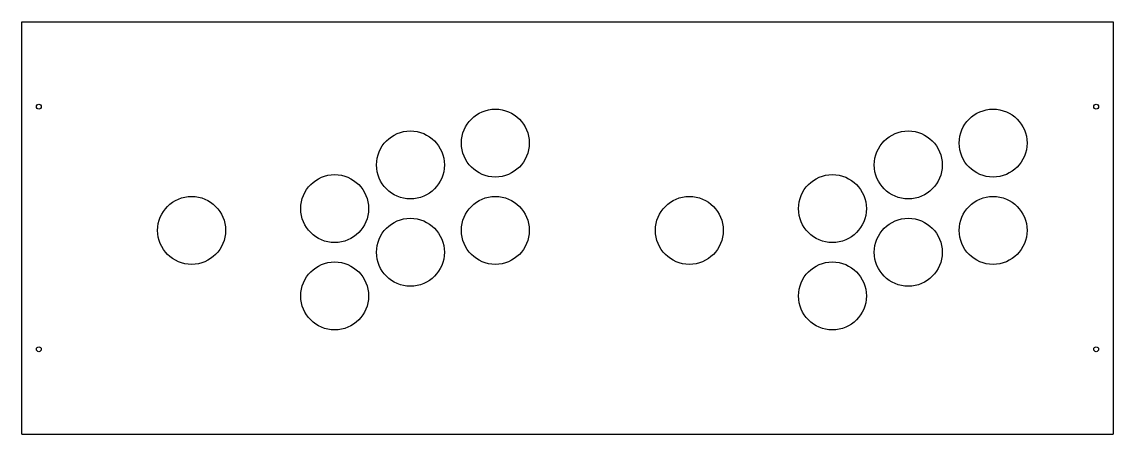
# Model space of a CAD drawing. Header units: millimetres. Extents: x -503 to -53, y 327 to 497.
import ezdxf

# ---------------------------------------------------------------- set-up
doc = ezdxf.new("R2010")
doc.units = ezdxf.units.MM
doc.layers.add('BLOCK_control_panel_2_player', color=7, linetype='CONTINUOUS')

msp = doc.modelspace()

# ---------------------------------------------------------------- linework, layer by layer
at = {"layer": 'BLOCK_control_panel_2_player'}
for p, q in [((-503.02, 496.62), (-53.02, 496.62)), ((-503.02, 326.62), (-503.02, 496.62)), ((-53.02, 496.62), (-53.02, 326.62)), ((-503.02, 326.62), (-53.02, 326.62))]:
    msp.add_line(p, q, dxfattribs=at)
for centre, radius in [((-496.02, 461.62), 1), ((-307.77, 446.62), 14), ((-102.52, 446.62), 14), ((-60.02, 461.62), 1), ((-342.77, 437.62), 14), ((-137.52, 437.62), 14), ((-374.02, 419.62), 14), ((-168.77, 419.62), 14), ((-433.02, 410.62), 14), ((-307.77, 410.62), 14), ((-227.77, 410.62), 14), ((-102.52, 410.62), 14), ((-342.77, 401.62), 14), ((-137.52, 401.62), 14), ((-374.02, 383.62), 14), ((-168.77, 383.62), 14), ((-496.02, 361.62), 1), ((-60.02, 361.62), 1)]:
    msp.add_circle(centre, radius, dxfattribs=at)

doc.saveas('drawing.dxf')
